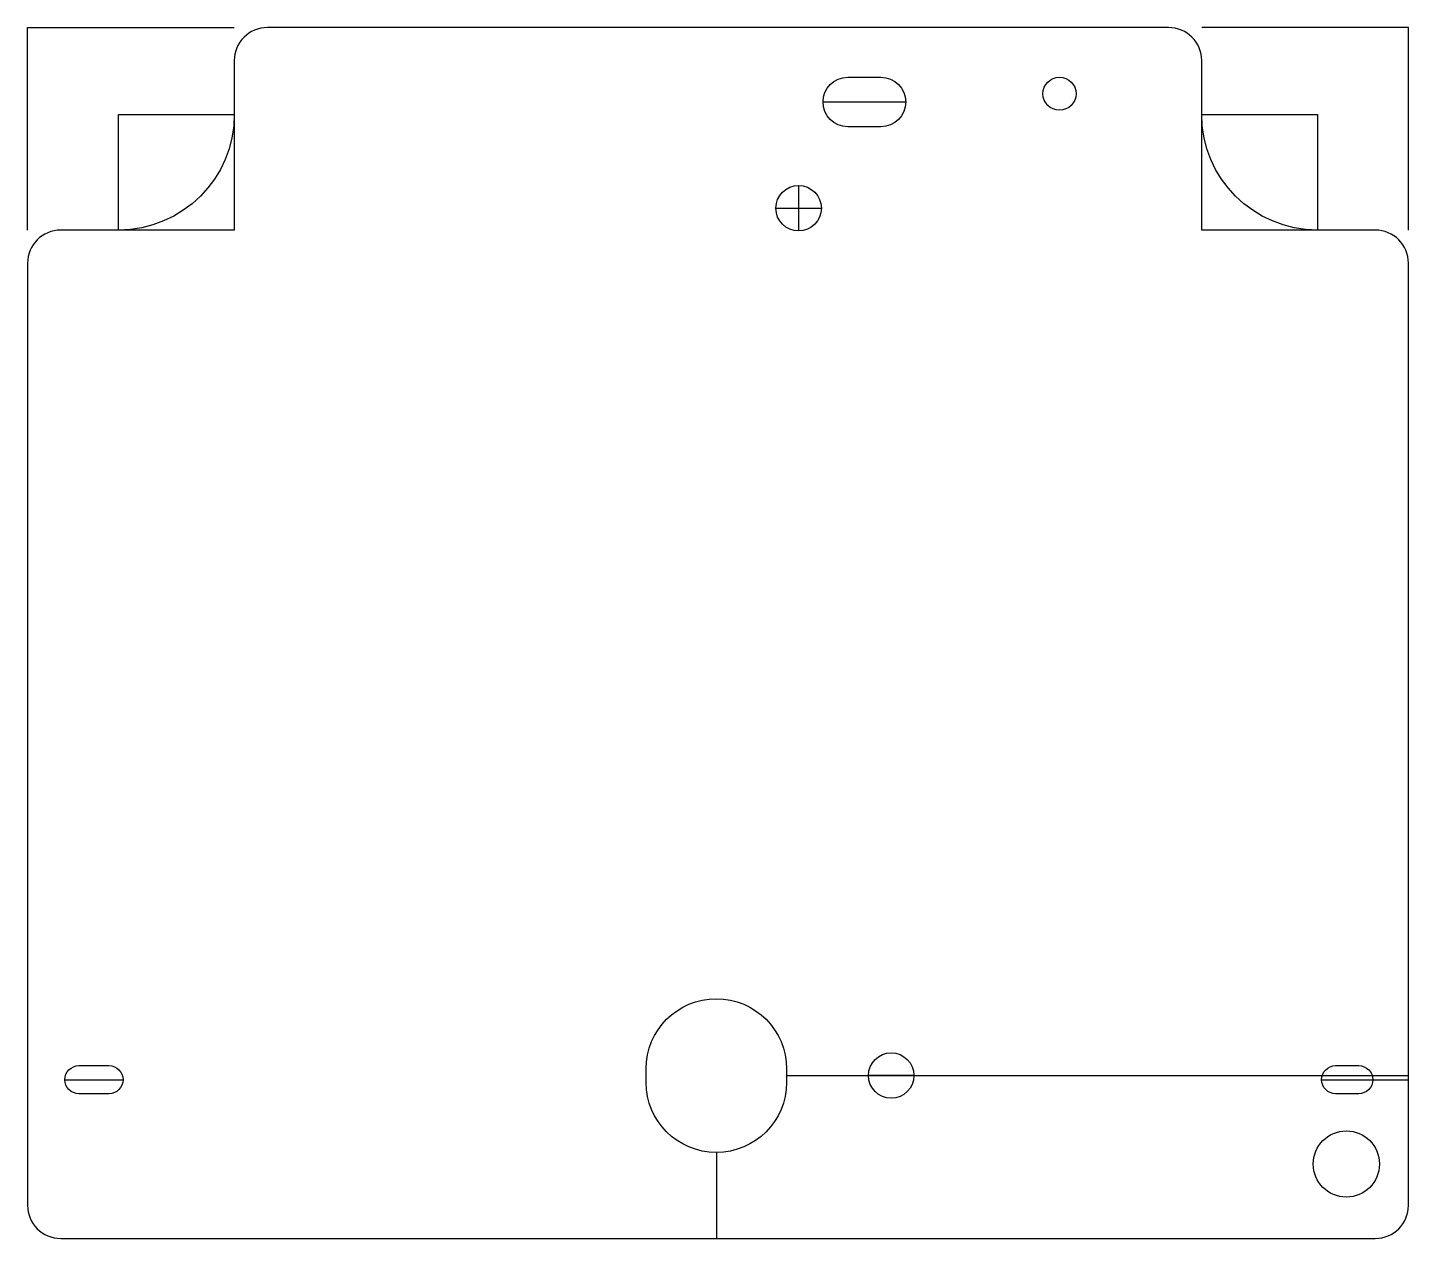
# Model space of a CAD drawing. Header units: millimetres. Extents: x 0 to 83.5, y -73.3 to 0.
import ezdxf

# ---------------------------------------------------------------- set-up
doc = ezdxf.new("R2010")
doc.units = ezdxf.units.MM
doc.layers.get('0').update_dxf_attribs({"linetype": 'CONTINUOUS'})

msp = doc.modelspace()

# ---------------------------------------------------------------- linework, layer by layer
for p, q in [((0, 0), (12.5, 0)), ((0, -12.25), (0, 0)), ((83.5, 0), (71, 0)), ((83.5, -12.25), (83.5, 0)), ((48.1, -4.5), (53.1, -4.5)), ((49.6, -4.5), (51.6, -4.5)), ((46.625, -9.55), (46.625, -12.3)), ((45.25, -10.925), (48, -10.925)), ((45.9, -63.4), (83.5, -63.4)), ((53.6, -63.4), (50.85, -63.4)), ((2.25, -63.65), (5.768765, -63.65)), ((3.1, -63.65), (4.918765, -63.65)), ((78.25, -63.65), (81.35, -63.65)), ((79.1, -63.65), (80.5, -63.65)), ((81.35, -63.65), (83.5, -63.65)), ((41.65, -68.05), (41.65, -73.25))]:
    msp.add_line(p, q)
for points in [[(69, 0), (14.5, 0, 0.414213562), (12.5, -2), (12.5, -12.25), (2, -12.25, 0.414213562), (0, -14.25), (0, -71.25, 0.414213562), (2, -73.25), (81.5, -73.25, 0.414213562), (83.5, -71.25), (83.5, -14.25, 0.414213562), (81.5, -12.25), (71, -12.25), (71, -2, 0.414213562)], [(51.6, -6), (49.6, -6, -1), (49.6, -3), (51.6, -3, -1)], [(12.5, -5.25, -0.414213562), (5.5, -12.25), (5.5, -5.25)], [(78, -12.25, -0.414213562), (71, -5.25), (78, -5.25)], [(37.4, -63, -1), (45.9, -63), (45.9, -63.8, -1), (37.4, -63.8)], [(4.918765, -64.5), (3.1, -64.5, -1), (3.1, -62.8), (4.918765, -62.8, -1)], [(80.5, -64.5), (79.1, -64.5, -1), (79.1, -62.8), (80.5, -62.8, -1)]]:
    msp.add_lwpolyline(points, format="xyb", close=True)
for centre, radius in [((62.4, -4), 1), ((46.625, -10.925), 1.375), ((52.225, -63.4), 1.375), ((79.75, -68.75), 2)]:
    msp.add_circle(centre, radius)

doc.saveas('drawing.dxf')
